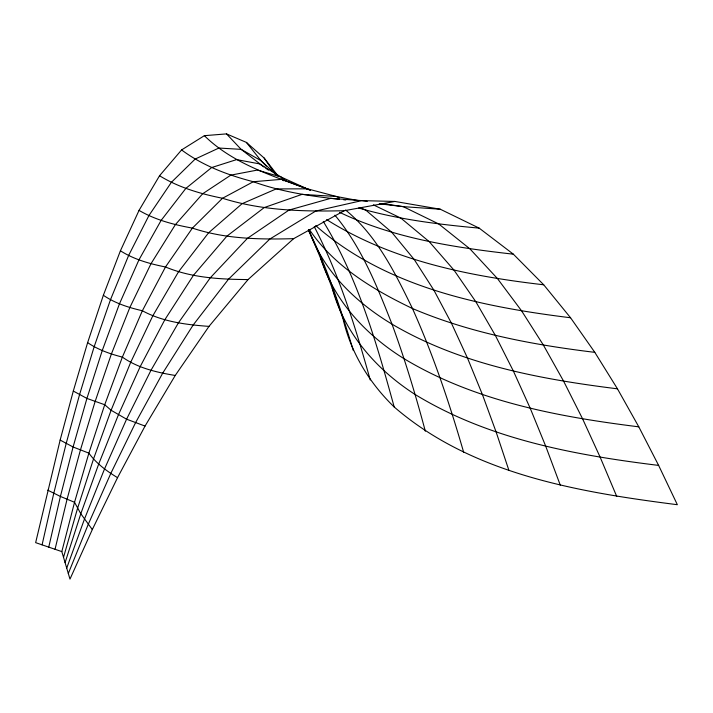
<?xml version="1.0" encoding="UTF-8"?>
<svg xmlns="http://www.w3.org/2000/svg" width="713" height="713" viewBox="0 0 713 713"><rect width="100%" height="100%" fill="white"/><g stroke="black" fill="none" stroke-linecap="round" stroke-linejoin="round"><path stroke-width="1.07" d="M42.085 544.848L53.778 493.307L66.166 443.557L79.508 394.806L94.169 346.696L110.488 299.692L128.616 255.495L148.901 215.593L171.387 182.314L195.175 159.052L218.891 148.037L241.172 149.365L260.949 160.621L275.414 173.981M278.186 176.12L264.077 157.965L246.413 142.413L226.502 133.892L204.364 135.675L181.583 149.926L159.543 175.737L139.044 210.38L120.417 250.789L103.358 295.271L87.628 342.641L73.305 391.054L60.142 440.073L35.65 542.646L61.817 551.604L69.981 579.108L92.307 529.572L117.538 477.665L145.042 426.071L175.238 375.466L208.989 326.385L248.062 279.567L293.64 238.659L344.281 210.718L394.922 201.449L440.304 209.23L479.181 228.133L513.369 254.184L543.716 284.79L570.552 317.757L594.802 352.347L617.467 388.826L638.795 426.837L658.625 465.402L677.35 504.706C578.457 492.068 472.086 474.35 394.191 406.98C369.379 382.979 351.001 352.908 343.105 319.157C332.864 288.89 321.59 258.971 308.355 229.88C327.659 268.364 340.805 309.504 353.336 350.582M48.751 547.129L60.409 496.444L73.091 446.989L86.924 398.433L102.235 350.573L119.436 303.872L138.919 259.906L161.102 220.433L185.835 188.419L211.627 167.564L236.6 159.605L259.407 163.856L281.198 177.074L310.102 190.184M55.035 549.286L67.049 499.35L80.4 450.108L95.07 401.686L111.388 353.996L129.837 307.526L150.987 263.721L175.398 224.604L202.67 193.749L230.816 175.14L257.429 170.059L281.198 177.074L286.376 181.129M61.817 551.604L74.535 502.282L88.884 453.147L104.722 404.734L122.369 357.097L142.359 310.743L165.496 266.974L192.403 228.098L222.518 198.259L253.32 181.726L281.929 179.319L310.458 190.139M63.519 557.325L77.565 508.307L93.519 458.967L111.103 410.26L130.666 362.382L152.805 315.823L178.517 271.796L208.526 232.857L242.072 203.704L276.163 188.918L307.437 188.829L336.34 196.476L358.808 200.674M65.088 562.61L80.81 513.743L98.697 464.047L118.376 414.913L140.194 366.634L164.828 319.736L193.455 275.298L226.903 236.146L264.256 207.554L302.009 194.373L336.34 196.476L339.299 197.849M66.719 568.118L84.419 519.207L104.526 468.967L126.584 419.199L150.96 370.332L178.384 322.891L210.237 277.856L247.456 238.302L288.952 210.094L330.707 198.348L361.803 200.62L394.922 201.449M68.314 573.502L88.234 524.376L110.818 473.396L135.497 422.818L162.68 373.175L193.161 325.012L228.516 279.184L269.799 239.051L315.734 211.057L361.803 200.62L367.257 201.414M293.64 238.659C259.701 239.613 224.907 239.015 192.403 228.098C173.919 224.764 155.372 219.969 139.044 210.38M344.281 210.718C303.453 211.69 261.76 210.7 222.518 198.259C200.594 193.874 178.713 187.537 159.543 175.737M248.062 279.567C220.201 279.362 191.512 277.856 165.496 266.974C149.801 263.846 134.026 259.487 120.417 250.789M440.304 209.23L403.237 206.645L379.316 203.775M208.989 326.385C186.218 324.718 162.707 321.839 142.359 310.743C128.688 307.597 115.016 303.292 103.358 295.271M479.181 228.133C438.602 224.408 397.854 219.452 358.648 208M339.326 199.292C310.191 196.173 280.984 191.735 253.32 181.726C227.91 175.122 202.795 165.728 181.583 149.926M343.639 199.765L345.796 199.996M513.369 254.184C454.163 247.491 393.79 238.329 339.593 212.314M543.716 284.79C468.414 276.074 391.58 260.628 326.607 219.577M658.625 465.402C574.589 455.081 488.396 439.27 415.135 394.494C376.428 369.682 344.236 333.158 332.205 288.061M594.802 352.347C532.638 344.807 470.357 333.149 412.462 308.515C373.211 289.692 334.13 266.395 309.353 229.515M617.467 388.826C539.759 379.129 460.313 364.414 391.998 324.139C355.52 302.205 322.989 270.887 308.916 229.844M638.795 426.837C557.833 416.731 474.938 401.357 404.093 358.719C366.322 335.306 334.201 301.136 320.627 258.133M570.552 317.757C480.758 306.635 385.483 287.187 315.672 225.575M382.524 203.633L403.237 206.645L438.78 223.989L469.912 248.846L497.424 278.533L521.649 310.921L543.44 345.172L563.689 381.321L582.664 418.994L600.23 457.363L616.763 496.498M175.238 375.466C156.807 372.4 137.841 368.095 122.369 357.097C110.176 353.987 98.091 349.771 87.628 342.641M145.042 426.071L126.584 419.199L111.103 410.26L104.722 404.734L86.924 398.433L73.305 391.054M307.036 188.883C270.976 175.264 232.581 163.366 204.364 135.675M360.038 207.501L365.965 210.255L391.74 232.251L414.28 259.612L433.967 290.307L451.498 323.337L467.594 358.309L482.505 394.788L496.195 432.203L508.948 470.491M373.354 204.845L400.866 218.107L429.181 241.618L454.065 270.218L475.892 301.84L495.419 335.573L513.458 371.215L530.267 408.38L545.775 446.356L560.284 485.152M47.735 490.17L60.409 496.444L74.535 502.282L80.81 513.743L92.307 529.572M60.142 440.073L73.091 446.989L88.884 453.147C96.317 463.495 106.763 471.133 117.538 477.665M263.962 167.002L241.172 149.365L226.502 133.892M265.78 168.259L268.507 170.149M281.225 178.936L283.926 180.817M345.555 210.005C376.803 235.513 395.136 272.919 412.462 308.515C433.299 355.074 449.573 403.505 463.717 452.47M266.234 166.093L260.949 160.621L246.413 142.413M334.905 215.174C361.411 246.974 376.99 286.002 391.998 324.139C404.895 359.254 415.67 395.082 425.331 431.213M264.077 157.965L275.218 174.124M323.265 221.431C358.131 278.257 376.598 343.194 394.191 406.98M314.246 226.654C339.441 275.093 355.618 327.543 370.234 379.967"/></g></svg>
